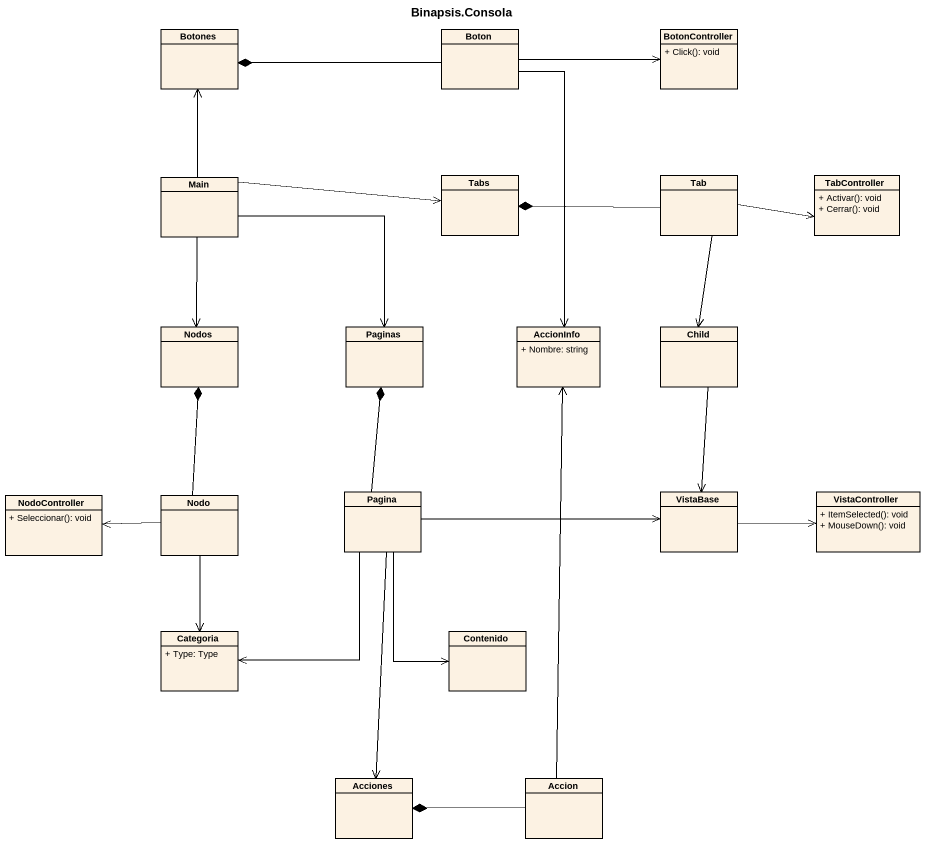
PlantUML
@startuml
title Binapsis.Consola
hide circle
hide empty members
skinparam classAttributeIconSize 0
class Botones
class Boton
class BotonController {
  + Click(): void
}
class Main
class Tabs
class Tab
class TabController {
  + Activar(): void
  + Cerrar(): void
}
class Nodos
class Paginas
class AccionInfo {
  + Nombre: string
}
class Child
class NodoController {
  + Seleccionar(): void
}
class Nodo
class Pagina
class VistaBase
class VistaController {
  + ItemSelected(): void
  + MouseDown(): void
}
class Categoria {
  + Type: Type
}
class Contenido
class Acciones
class Accion
Boton -left-* Botones
Boton -right-> BotonController
Boton --> AccionInfo
Main -up-> Botones
Main -right-> Tabs
Main --> Nodos
Main --> Paginas
Tab -left-* Tabs
Tab -right-> TabController
Tab --> Child
Child --> VistaBase
Nodo -up-* Nodos
Nodo -left-> NodoController
Nodo --> Categoria
Pagina -up-* Paginas
Pagina -right-> VistaBase
Pagina --> Categoria
Pagina --> Contenido
Pagina --> Acciones
VistaBase -right-> VistaController
Accion -up-> AccionInfo
Accion -left-* Acciones
@enduml
